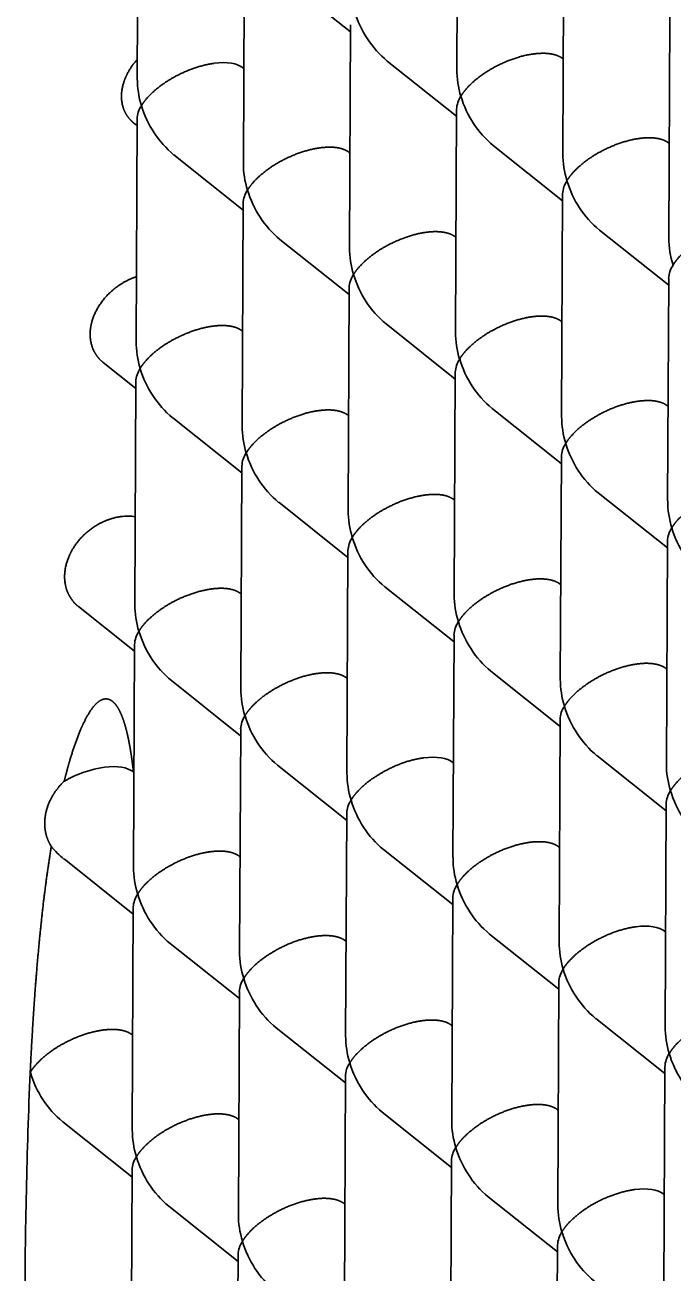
# Model space of a CAD drawing. Extents: x 23 to 587, y 4 to 413.
# Drawn here: x 412.97 to 415.88, y 151.61 to 157.22 of the extents above; entities that cross this region are included whole.
import ezdxf

# ---------------------------------------------------------------- set-up
doc = ezdxf.new("R2010")
doc.units = 0
doc.layers.get('0').update_dxf_attribs({"lineweight": 13})

# ---------------------------------------------------------------- blocks, each defined once
blk = doc.blocks.new('BLOCK6941')
at = {"color": 7, "lineweight": 35, "ltscale": 0.050027}
for p, q in [((-22.593, 29.968), (-22.602, 27.967)), ((-21.64, 29.209), (-21.649, 27.208)), ((-24.51, 29.124), (-24.52, 27.123)), ((-20.687, 28.45), (-20.696, 26.449)), ((-23.557, 28.365), (-23.567, 26.364)), ((-22.604, 27.606), (-22.614, 25.605)), ((-25.475, 27.521), (-25.484, 25.52)), ((-21.651, 26.846), (-21.661, 24.845)), ((-24.522, 26.762), (-24.531, 24.761)), ((-20.698, 26.087), (-20.708, 24.086)), ((-23.569, 26.002), (-23.578, 24.001)), ((-25.486, 25.158), (-25.496, 23.157)), ((-22.616, 25.243), (-22.625, 23.242)), ((-21.662, 24.484), (-21.672, 22.483)), ((-24.533, 24.399), (-24.543, 22.398)), ((-20.709, 23.724), (-20.719, 21.723)), ((-23.58, 23.64), (-23.59, 21.639)), ((-25.498, 22.796), (-25.507, 20.795)), ((-22.627, 22.88), (-22.637, 20.879)), ((-21.674, 22.121), (-21.683, 20.12)), ((-24.544, 22.036), (-24.554, 20.035)), ((-20.721, 21.362), (-20.73, 19.361)), ((-23.591, 21.277), (-23.601, 19.276)), ((-25.509, 20.433), (-25.519, 18.432)), ((-22.638, 20.518), (-22.648, 18.517)), ((-21.685, 19.758), (-21.695, 17.757)), ((-24.556, 19.674), (-24.565, 17.673)), ((-20.732, 18.999), (-20.742, 16.998)), ((-23.603, 18.914), (-23.612, 16.913)), ((-25.52, 18.07), (-25.53, 16.069)), ((-22.65, 18.155), (-22.659, 16.154)), ((-21.697, 17.396), (-21.706, 15.394)), ((-24.567, 17.311), (-24.577, 15.31))]:
    blk.add_line(p, q, dxfattribs=at)
at = {"color": 7, "lineweight": 35, "ltscale": 0.019884}
for p, q in [((-23.558, 28.304), (-24.18, 28.799)), ((-22.605, 27.544), (-23.227, 28.04)), ((-21.651, 26.785), (-22.274, 27.28)), ((-24.522, 26.7), (-25.144, 27.196)), ((-20.698, 26.025), (-21.32, 26.521)), ((-23.569, 25.941), (-24.191, 26.436)), ((-22.616, 25.181), (-23.238, 25.677)), ((-21.663, 24.422), (-22.285, 24.918)), ((-24.533, 24.337), (-25.155, 24.833)), ((-20.71, 23.663), (-21.332, 24.158)), ((-23.58, 23.578), (-24.202, 24.074)), ((-22.627, 22.819), (-23.249, 23.314)), ((-21.674, 22.059), (-22.296, 22.555)), ((-24.545, 21.975), (-25.167, 22.47)), ((-20.721, 21.3), (-21.343, 21.796)), ((-23.592, 21.215), (-24.214, 21.711)), ((-22.639, 20.456), (-23.261, 20.952)), ((-25.509, 20.371), (-26.131, 20.867)), ((-24.556, 19.612), (-25.178, 20.108)), ((-21.685, 19.697), (-22.308, 20.192)), ((-20.732, 18.937), (-21.354, 19.433)), ((-23.603, 18.853), (-24.225, 19.348)), ((-22.65, 18.093), (-23.272, 18.589)), ((-25.521, 18.009), (-26.143, 18.504)), ((-24.567, 17.249), (-25.19, 17.745)), ((-21.697, 17.334), (-22.319, 17.83))]:
    blk.add_line(p, q, dxfattribs=at)
at = {"color": 7, "lineweight": 35, "ltscale": 0.015099}
blk.add_line((-25.47, 28.487), (-25.473, 27.883), dxfattribs=at)
at = {"color": 7, "lineweight": 35, "ltscale": 0.00016101}
for p, q in [((-21.645, 28.059), (-21.65, 28.063)), ((-24.516, 27.974), (-24.521, 27.978)), ((-20.692, 27.299), (-20.697, 27.303)), ((-23.563, 27.215), (-23.568, 27.219)), ((-22.61, 26.455), (-22.615, 26.459)), ((-21.657, 25.696), (-21.662, 25.7)), ((-24.527, 25.611), (-24.532, 25.615)), ((-20.704, 24.936), (-20.709, 24.94)), ((-23.574, 24.852), (-23.579, 24.856)), ((-22.621, 24.092), (-22.626, 24.096)), ((-24.539, 23.248), (-24.544, 23.252)), ((-21.668, 23.333), (-21.673, 23.337)), ((-20.715, 22.574), (-20.72, 22.578)), ((-23.586, 22.489), (-23.591, 22.493)), ((-22.632, 21.73), (-22.637, 21.734)), ((-24.55, 20.886), (-24.555, 20.89)), ((-21.679, 20.97), (-21.684, 20.974)), ((-20.726, 20.211), (-20.731, 20.215)), ((-23.597, 20.126), (-23.602, 20.13)), ((-22.644, 19.367), (-22.649, 19.371)), ((-25.514, 19.282), (-25.519, 19.286)), ((-24.561, 18.523), (-24.566, 18.527)), ((-21.691, 18.608), (-21.696, 18.612)), ((-20.738, 17.848), (-20.743, 17.852)), ((-23.608, 17.764), (-23.613, 17.768))]:
    blk.add_line(p, q, dxfattribs=at)
at = {"color": 7, "lineweight": 35, "ltscale": 0.000927675}
blk.add_line((-25.475, 27.46), (-25.504, 27.483), dxfattribs=at)
at = {"color": 7, "lineweight": 35, "ltscale": 0.009347}
blk.add_line((-25.486, 25.097), (-25.779, 25.33), dxfattribs=at)
at = {"color": 7, "lineweight": 35, "ltscale": 0.016105}
blk.add_line((-25.498, 22.734), (-26.002, 23.136), dxfattribs=at)
at = {"color": 7, "lineweight": 35, "ltscale": 0.000159941}
blk.add_line((-25.503, 21.645), (-25.508, 21.649), dxfattribs=at)
at = {"color": 7, "lineweight": 35}
for centre, radius, start, end in [((-22.642, 28.741), 0.913, 196.3619, 230.1623), ((-21.765, 27.97), 0.837, 180.2046, 197.1191), ((-24.636, 27.886), 0.837, 180.1985, 197.1161), ((-22.366, 27.592), 0.239, 146.5034, 176.6622), ((-21.689, 27.981), 0.913, 196.3619, 230.1623), ((-25.237, 27.507), 0.239, 146.5034, 176.6622), ((-24.559, 27.897), 0.913, 196.3619, 230.1623), ((-20.812, 27.211), 0.837, 180.2046, 197.1191), ((-23.683, 27.126), 0.837, 180.1991, 197.116), ((-21.413, 26.833), 0.239, 146.5034, 176.6622), ((-20.736, 27.222), 0.913, 196.3619, 230.1623), ((-24.284, 26.748), 0.239, 146.5296, 176.692), ((-23.606, 27.137), 0.913, 196.3619, 230.1623), ((-19.859, 26.452), 0.837, 180.2046, 197.1191), ((-22.73, 26.367), 0.837, 180.2046, 197.1191), ((-20.46, 26.073), 0.239, 146.5034, 176.6622), ((-23.331, 25.989), 0.239, 146.5296, 176.692), ((-22.653, 26.378), 0.913, 196.3619, 230.1623), ((-21.777, 25.608), 0.837, 180.2046, 197.1191), ((-24.647, 25.523), 0.837, 180.2046, 197.1191), ((-22.377, 25.229), 0.239, 146.5296, 176.692), ((-21.7, 25.619), 0.913, 196.3619, 230.1623), ((-25.248, 25.144), 0.239, 146.5034, 176.6622), ((-24.571, 25.534), 0.913, 196.3619, 230.1623), ((-20.823, 24.848), 0.837, 180.2046, 197.1191), ((-23.694, 24.764), 0.837, 180.2046, 197.1191), ((-21.424, 24.47), 0.239, 146.5296, 176.692), ((-20.747, 24.859), 0.913, 196.3619, 230.1623), ((-24.295, 24.385), 0.239, 146.5034, 176.6622), ((-23.618, 24.774), 0.913, 196.3594, 230.1725), ((-19.87, 24.089), 0.837, 180.2046, 197.1191), ((-25.558, 23.491), 0.458, 81.6013, 97.7219), ((-22.741, 24.004), 0.837, 180.2046, 197.1191), ((-20.471, 23.711), 0.239, 146.5296, 176.692), ((-19.794, 24.1), 0.913, 196.3619, 230.1623), ((-23.342, 23.626), 0.239, 146.5034, 176.6622), ((-22.665, 24.015), 0.913, 196.3619, 230.1623), ((-21.788, 23.245), 0.837, 180.2046, 197.1191), ((-24.659, 23.16), 0.837, 180.2046, 197.1191), ((-25.259, 22.782), 0.239, 146.5034, 176.6622), ((-24.582, 23.171), 0.913, 196.3619, 230.1623), ((-22.389, 22.866), 0.239, 146.5034, 176.6622), ((-21.711, 23.256), 0.913, 196.3619, 230.1623), ((-20.835, 22.486), 0.837, 180.2046, 197.1191), ((-23.706, 22.401), 0.837, 180.1991, 197.116), ((-21.436, 22.107), 0.239, 146.5034, 176.6622), ((-20.758, 22.496), 0.913, 196.3619, 230.1623), ((-24.306, 22.022), 0.239, 146.5034, 176.6622), ((-23.629, 22.412), 0.913, 196.3619, 230.1623), ((-25.608, 20.645), 1.059, 98.6779, 119.4315), ((-19.882, 21.726), 0.837, 180.2046, 197.1191), ((-22.752, 21.642), 0.837, 180.2046, 197.1191), ((-20.483, 21.348), 0.239, 146.5296, 176.692), ((-19.805, 21.737), 0.913, 196.3619, 230.1623), ((-23.353, 21.263), 0.239, 146.5296, 176.692), ((-22.676, 21.652), 0.913, 196.3619, 230.1623), ((-25.631, 21.49), 0.8, 219.679, 231.2337), ((-21.799, 20.882), 0.837, 180.2046, 197.1191), ((-24.67, 20.798), 0.837, 180.2046, 197.1191), ((-25.271, 20.419), 0.239, 146.5034, 176.6622), ((-24.593, 20.808), 0.913, 196.3619, 230.1623), ((-22.4, 20.504), 0.239, 146.5034, 176.6622), ((-21.723, 20.893), 0.913, 196.3619, 230.1623), ((-20.846, 20.123), 0.837, 180.1991, 197.116), ((-23.717, 20.038), 0.837, 180.2046, 197.1191), ((-21.447, 19.744), 0.239, 146.5296, 176.692), ((-20.77, 20.134), 0.913, 196.3619, 230.1623), ((-24.318, 19.66), 0.239, 146.5034, 176.6622), ((-23.64, 20.049), 0.913, 196.3619, 230.1623), ((-19.893, 19.364), 0.837, 180.2046, 197.1191), ((-22.764, 19.279), 0.837, 180.1991, 197.116), ((-20.494, 18.985), 0.239, 146.5034, 176.6622), ((-19.817, 19.374), 0.913, 196.3619, 230.1623), ((-23.365, 18.9), 0.239, 146.5034, 176.6622), ((-22.687, 19.29), 0.913, 196.3619, 230.1623), ((27.026, 16.705), 53.509, 177.5973, 179.8851), ((-25.558, 19.205), 0.913, 196.3619, 230.1623), ((-21.811, 18.52), 0.837, 180.2046, 197.1191), ((-24.681, 18.435), 0.837, 180.2046, 197.1191), ((-25.282, 18.056), 0.239, 146.5034, 176.6622), ((-24.605, 18.446), 0.913, 196.3594, 230.1725), ((-22.412, 18.141), 0.239, 146.5034, 176.6622), ((-21.735, 18.53), 0.913, 196.3594, 230.1725), ((-20.858, 17.76), 0.837, 180.2046, 197.1191), ((-23.728, 17.676), 0.837, 180.2046, 197.1191), ((-21.458, 17.382), 0.239, 146.5034, 176.6622), ((-20.781, 17.771), 0.913, 196.3619, 230.1623), ((-24.329, 17.297), 0.239, 146.5034, 176.6622), ((-23.652, 17.686), 0.913, 196.3619, 230.1623)]:
    blk.add_arc(centre, radius, start, end, dxfattribs=at)
for centre, major_axis, ratio, start_param, end_param in [((-24.974, 27.7), (0.489, 0.234), 0.464922, 0.221717, 0.956598), ((-23.09, 21.455), (0.489, 0.234), 0.464922, 0.221717, 0.956598), ((-25.961, 21.371), (0.489, 0.234), 0.464929, 0.219175, 0.956621), ((-21.184, 19.937), (0.489, 0.234), 0.464922, 0.221717, 0.956598), ((-7.396, -0.965), (-6.501, 49.828), 0.361678, 1.112886, 1.113009), ((-21.196, 17.574), (0.489, 0.234), 0.464922, 0.221717, 0.956598)]:
    blk.add_ellipse(centre, major_axis=major_axis, ratio=ratio, start_param=start_param, end_param=end_param, dxfattribs=at)
for points, knots in [([(-25.473, 28.055), (-25.523, 28), (-25.564, 27.939), (-25.594, 27.873), (-25.625, 27.756), (-25.612, 27.644), (-25.597, 27.598), (-25.569, 27.547), (-25.529, 27.505), (-25.521, 27.497), (-25.513, 27.49), (-25.504, 27.483)], [0, 0, 0, 0, 0, 0, 0.657911, 0.657911, 0.657911, 1.162537, 1.162537, 1.162537, 1.280217, 1.280217, 1.280217, 1.280217, 1.280217, 1.280217]), ([(-22.566, 27.724), (-22.55, 27.75), (-22.53, 27.777), (-22.507, 27.804), (-22.424, 27.887), (-22.31, 27.966), (-22.217, 28.018), (-22.093, 28.068), (-21.968, 28.096), (-21.949, 28.099), (-21.929, 28.102), (-21.91, 28.105)], [0, 0, 0, 0, 0, 0, 0.437223, 0.437223, 0.437223, 1.382095, 1.382095, 1.382095, 1.555484, 1.555484, 1.555484, 1.555484, 1.555484, 1.555484]), ([(-21.65, 28.063), (-21.674, 28.081), (-21.705, 28.096), (-21.743, 28.107), (-21.802, 28.113), (-21.867, 28.109), (-21.881, 28.108), (-21.896, 28.107), (-21.91, 28.105)], [0, 0, 0, 0, 0, 0, 0.4890695, 0.4890695, 0.4890695, 0.6239272, 0.6239272, 0.6239272, 0.6239272, 0.6239272, 0.6239272]), ([(-25.436, 27.639), (-25.42, 27.665), (-25.401, 27.692), (-25.377, 27.719), (-25.294, 27.802), (-25.18, 27.882), (-25.087, 27.933), (-24.964, 27.983), (-24.839, 28.011), (-24.819, 28.015), (-24.8, 28.018), (-24.781, 28.02)], [0, 0, 0, 0, 0, 0, 0.437223, 0.437223, 0.437223, 1.382095, 1.382095, 1.382095, 1.555484, 1.555484, 1.555484, 1.555484, 1.555484, 1.555484]), ([(-21.613, 26.965), (-21.597, 26.991), (-21.577, 27.018), (-21.554, 27.044), (-21.471, 27.128), (-21.357, 27.207), (-21.263, 27.258), (-21.14, 27.308), (-21.015, 27.336), (-20.996, 27.34), (-20.976, 27.343), (-20.957, 27.345)], [0, 0, 0, 0, 0, 0, 0.437223, 0.437223, 0.437223, 1.382095, 1.382095, 1.382095, 1.555484, 1.555484, 1.555484, 1.555484, 1.555484, 1.555484]), ([(-20.697, 27.303), (-20.721, 27.322), (-20.752, 27.337), (-20.79, 27.347), (-20.849, 27.353), (-20.914, 27.35), (-20.928, 27.349), (-20.943, 27.347), (-20.957, 27.345)], [0, 0, 0, 0, 0, 0, 0.4890695, 0.4890695, 0.4890695, 0.6239272, 0.6239272, 0.6239272, 0.6239272, 0.6239272, 0.6239272]), ([(-24.483, 26.88), (-24.467, 26.906), (-24.448, 26.933), (-24.424, 26.96), (-24.341, 27.043), (-24.227, 27.122), (-24.134, 27.174), (-24.01, 27.224), (-23.885, 27.252), (-23.866, 27.255), (-23.847, 27.258), (-23.828, 27.261)], [0, 0, 0, 0, 0, 0, 0.437223, 0.437223, 0.437223, 1.382095, 1.382095, 1.382095, 1.555484, 1.555484, 1.555484, 1.555484, 1.555484, 1.555484]), ([(-23.568, 27.219), (-23.591, 27.237), (-23.622, 27.252), (-23.661, 27.263), (-23.719, 27.269), (-23.784, 27.265), (-23.799, 27.264), (-23.813, 27.263), (-23.828, 27.261)], [0, 0, 0, 0, 0, 0, 0.4890695, 0.4890695, 0.4890695, 0.6239272, 0.6239272, 0.6239272, 0.6239272, 0.6239272, 0.6239272]), ([(-23.53, 26.121), (-23.514, 26.147), (-23.495, 26.174), (-23.471, 26.2), (-23.388, 26.284), (-23.274, 26.363), (-23.181, 26.414), (-23.057, 26.464), (-22.932, 26.492), (-22.913, 26.496), (-22.894, 26.499), (-22.875, 26.501)], [0, 0, 0, 0, 0, 0, 0.437223, 0.437223, 0.437223, 1.382095, 1.382095, 1.382095, 1.555484, 1.555484, 1.555484, 1.555484, 1.555484, 1.555484]), ([(-22.615, 26.459), (-22.638, 26.478), (-22.669, 26.493), (-22.708, 26.503), (-22.766, 26.509), (-22.831, 26.506), (-22.846, 26.505), (-22.86, 26.503), (-22.875, 26.501)], [0, 0, 0, 0, 0, 0, 0.4890695, 0.4890695, 0.4890695, 0.6239272, 0.6239272, 0.6239272, 0.6239272, 0.6239272, 0.6239272]), ([(-20.659, 26.205), (-20.644, 26.231), (-20.624, 26.258), (-20.601, 26.285), (-20.518, 26.368), (-20.404, 26.447), (-20.31, 26.499), (-20.187, 26.549), (-20.062, 26.577), (-20.042, 26.581), (-20.023, 26.584), (-20.004, 26.586)], [0, 0, 0, 0, 0, 0, 0.437223, 0.437223, 0.437223, 1.382095, 1.382095, 1.382095, 1.555484, 1.555484, 1.555484, 1.555484, 1.555484, 1.555484]), ([(-25.482, 26.101), (-25.565, 26.074), (-25.645, 26.03), (-25.717, 25.973), (-25.82, 25.857), (-25.879, 25.723), (-25.895, 25.664), (-25.905, 25.551), (-25.876, 25.447), (-25.852, 25.401), (-25.819, 25.362), (-25.779, 25.33)], [0, 0, 0, 0, 0, 0, 0.772822, 0.772822, 0.772822, 1.337177, 1.337177, 1.337177, 1.868332, 1.868332, 1.868332, 1.868332, 1.868332, 1.868332]), ([(-22.577, 25.361), (-22.561, 25.387), (-22.542, 25.414), (-22.518, 25.441), (-22.435, 25.524), (-22.321, 25.603), (-22.228, 25.655), (-22.104, 25.705), (-21.979, 25.733), (-21.96, 25.737), (-21.941, 25.74), (-21.922, 25.742)], [0, 0, 0, 0, 0, 0, 0.437223, 0.437223, 0.437223, 1.382095, 1.382095, 1.382095, 1.555484, 1.555484, 1.555484, 1.555484, 1.555484, 1.555484]), ([(-21.662, 25.7), (-21.685, 25.718), (-21.716, 25.734), (-21.755, 25.744), (-21.813, 25.75), (-21.878, 25.747), (-21.893, 25.746), (-21.907, 25.744), (-21.922, 25.742)], [0, 0, 0, 0, 0, 0, 0.4890695, 0.4890695, 0.4890695, 0.6239272, 0.6239272, 0.6239272, 0.6239272, 0.6239272, 0.6239272]), ([(-25.448, 25.277), (-25.432, 25.303), (-25.412, 25.33), (-25.389, 25.356), (-25.306, 25.44), (-25.192, 25.519), (-25.098, 25.57), (-24.975, 25.62), (-24.85, 25.648), (-24.831, 25.652), (-24.811, 25.655), (-24.792, 25.657)], [0, 0, 0, 0, 0, 0, 0.437223, 0.437223, 0.437223, 1.382095, 1.382095, 1.382095, 1.555484, 1.555484, 1.555484, 1.555484, 1.555484, 1.555484]), ([(-24.532, 25.615), (-24.556, 25.634), (-24.587, 25.649), (-24.625, 25.659), (-24.684, 25.665), (-24.749, 25.662), (-24.763, 25.661), (-24.778, 25.659), (-24.792, 25.657)], [0, 0, 0, 0, 0, 0, 0.4890695, 0.4890695, 0.4890695, 0.6239272, 0.6239272, 0.6239272, 0.6239272, 0.6239272, 0.6239272]), ([(-21.624, 24.602), (-21.608, 24.628), (-21.589, 24.655), (-21.565, 24.682), (-21.482, 24.765), (-21.368, 24.844), (-21.275, 24.896), (-21.151, 24.946), (-21.026, 24.973), (-21.007, 24.977), (-20.988, 24.98), (-20.969, 24.983)], [0, 0, 0, 0, 0, 0, 0.437223, 0.437223, 0.437223, 1.382095, 1.382095, 1.382095, 1.555484, 1.555484, 1.555484, 1.555484, 1.555484, 1.555484]), ([(-20.709, 24.94), (-20.732, 24.959), (-20.763, 24.974), (-20.801, 24.985), (-20.86, 24.991), (-20.925, 24.987), (-20.939, 24.986), (-20.954, 24.985), (-20.969, 24.983)], [0, 0, 0, 0, 0, 0, 0.4890695, 0.4890695, 0.4890695, 0.6239272, 0.6239272, 0.6239272, 0.6239272, 0.6239272, 0.6239272]), ([(-24.494, 24.517), (-24.479, 24.543), (-24.459, 24.57), (-24.436, 24.597), (-24.353, 24.68), (-24.239, 24.759), (-24.145, 24.811), (-24.022, 24.861), (-23.897, 24.889), (-23.877, 24.893), (-23.858, 24.896), (-23.839, 24.898)], [0, 0, 0, 0, 0, 0, 0.437223, 0.437223, 0.437223, 1.382095, 1.382095, 1.382095, 1.555484, 1.555484, 1.555484, 1.555484, 1.555484, 1.555484]), ([(-23.579, 24.856), (-23.603, 24.874), (-23.634, 24.89), (-23.672, 24.9), (-23.73, 24.906), (-23.796, 24.903), (-23.81, 24.902), (-23.825, 24.9), (-23.839, 24.898)], [0, 0, 0, 0, 0, 0, 0.4890695, 0.4890695, 0.4890695, 0.6239272, 0.6239272, 0.6239272, 0.6239272, 0.6239272, 0.6239272]), ([(-23.541, 23.758), (-23.526, 23.784), (-23.506, 23.811), (-23.483, 23.838), (-23.4, 23.921), (-23.286, 24), (-23.192, 24.052), (-23.069, 24.102), (-22.944, 24.129), (-22.924, 24.133), (-22.905, 24.136), (-22.886, 24.139)], [0, 0, 0, 0, 0, 0, 0.437223, 0.437223, 0.437223, 1.382095, 1.382095, 1.382095, 1.555484, 1.555484, 1.555484, 1.555484, 1.555484, 1.555484]), ([(-22.626, 24.096), (-22.65, 24.115), (-22.68, 24.13), (-22.719, 24.141), (-22.777, 24.147), (-22.843, 24.143), (-22.857, 24.142), (-22.872, 24.141), (-22.886, 24.139)], [0, 0, 0, 0, 0, 0, 0.4890695, 0.4890695, 0.4890695, 0.6239272, 0.6239272, 0.6239272, 0.6239272, 0.6239272, 0.6239272]), ([(-20.671, 23.842), (-20.655, 23.869), (-20.636, 23.896), (-20.612, 23.922), (-20.529, 24.006), (-20.415, 24.085), (-20.322, 24.136), (-20.198, 24.186), (-20.073, 24.214), (-20.054, 24.218), (-20.035, 24.221), (-20.016, 24.223)], [0, 0, 0, 0, 0, 0, 0.437223, 0.437223, 0.437223, 1.382095, 1.382095, 1.382095, 1.555484, 1.555484, 1.555484, 1.555484, 1.555484, 1.555484]), ([(-25.62, 23.945), (-25.689, 23.936), (-25.758, 23.915), (-25.824, 23.883), (-25.946, 23.8), (-26.039, 23.688), (-26.076, 23.626), (-26.128, 23.498), (-26.132, 23.367), (-26.121, 23.305), (-26.091, 23.232), (-26.041, 23.172), (-26.029, 23.159), (-26.016, 23.147), (-26.002, 23.136)], [0, 0, 0, 0, 0, 0, 0.629064, 0.629064, 0.629064, 1.259513, 1.259513, 1.259513, 1.867139, 1.867139, 1.867139, 2.050083, 2.050083, 2.050083, 2.050083, 2.050083, 2.050083]), ([(-22.588, 22.998), (-22.573, 23.025), (-22.553, 23.052), (-22.53, 23.078), (-22.447, 23.162), (-22.332, 23.241), (-22.239, 23.292), (-22.116, 23.342), (-21.991, 23.37), (-21.971, 23.374), (-21.952, 23.377), (-21.933, 23.379)], [0, 0, 0, 0, 0, 0, 0.437223, 0.437223, 0.437223, 1.382095, 1.382095, 1.382095, 1.555484, 1.555484, 1.555484, 1.555484, 1.555484, 1.555484]), ([(-21.673, 23.337), (-21.696, 23.356), (-21.727, 23.371), (-21.766, 23.381), (-21.824, 23.387), (-21.89, 23.384), (-21.904, 23.383), (-21.918, 23.381), (-21.933, 23.379)], [0, 0, 0, 0, 0, 0, 0.4890695, 0.4890695, 0.4890695, 0.6239272, 0.6239272, 0.6239272, 0.6239272, 0.6239272, 0.6239272]), ([(-25.459, 22.914), (-25.443, 22.94), (-25.424, 22.967), (-25.4, 22.994), (-25.317, 23.077), (-25.203, 23.156), (-25.11, 23.208), (-24.986, 23.258), (-24.861, 23.285), (-24.842, 23.289), (-24.823, 23.292), (-24.804, 23.295)], [0, 0, 0, 0, 0, 0, 0.437223, 0.437223, 0.437223, 1.382095, 1.382095, 1.382095, 1.555484, 1.555484, 1.555484, 1.555484, 1.555484, 1.555484]), ([(-24.544, 23.252), (-24.567, 23.271), (-24.598, 23.286), (-24.636, 23.297), (-24.695, 23.303), (-24.76, 23.299), (-24.774, 23.298), (-24.789, 23.297), (-24.804, 23.295)], [0, 0, 0, 0, 0, 0, 0.4890695, 0.4890695, 0.4890695, 0.6239272, 0.6239272, 0.6239272, 0.6239272, 0.6239272, 0.6239272]), ([(-21.635, 22.239), (-21.619, 22.265), (-21.6, 22.292), (-21.576, 22.319), (-21.493, 22.402), (-21.379, 22.481), (-21.286, 22.533), (-21.163, 22.583), (-21.038, 22.611), (-21.018, 22.614), (-20.999, 22.618), (-20.98, 22.62)], [0, 0, 0, 0, 0, 0, 0.437223, 0.437223, 0.437223, 1.382095, 1.382095, 1.382095, 1.555484, 1.555484, 1.555484, 1.555484, 1.555484, 1.555484]), ([(-20.72, 22.578), (-20.743, 22.596), (-20.774, 22.611), (-20.813, 22.622), (-20.871, 22.628), (-20.936, 22.625), (-20.951, 22.623), (-20.965, 22.622), (-20.98, 22.62)], [0, 0, 0, 0, 0, 0, 0.4890695, 0.4890695, 0.4890695, 0.6239272, 0.6239272, 0.6239272, 0.6239272, 0.6239272, 0.6239272]), ([(-24.506, 22.154), (-24.49, 22.181), (-24.471, 22.208), (-24.447, 22.234), (-24.364, 22.318), (-24.25, 22.397), (-24.157, 22.448), (-24.033, 22.498), (-23.908, 22.526), (-23.889, 22.53), (-23.87, 22.533), (-23.851, 22.535)], [0, 0, 0, 0, 0, 0, 0.437223, 0.437223, 0.437223, 1.382095, 1.382095, 1.382095, 1.555484, 1.555484, 1.555484, 1.555484, 1.555484, 1.555484]), ([(-23.591, 22.493), (-23.614, 22.512), (-23.645, 22.527), (-23.683, 22.537), (-23.742, 22.543), (-23.807, 22.54), (-23.821, 22.539), (-23.836, 22.537), (-23.851, 22.535)], [0, 0, 0, 0, 0, 0, 0.4890695, 0.4890695, 0.4890695, 0.6239272, 0.6239272, 0.6239272, 0.6239272, 0.6239272, 0.6239272]), ([(-25.508, 21.649), (-25.514, 21.71), (-25.522, 21.77), (-25.531, 21.831), (-25.546, 21.92), (-25.567, 22.009), (-25.574, 22.038), (-25.59, 22.095), (-25.61, 22.15), (-25.621, 22.177), (-25.639, 22.215), (-25.663, 22.25), (-25.671, 22.26), (-25.688, 22.278), (-25.708, 22.293), (-25.718, 22.299), (-25.744, 22.308), (-25.772, 22.306), (-25.789, 22.301), (-25.824, 22.282), (-25.854, 22.253), (-25.869, 22.234), (-25.926, 22.157), (-25.966, 22.071), (-25.992, 22.012), (-26.04, 21.885), (-26.079, 21.757), (-26.097, 21.694), (-26.113, 21.631), (-26.129, 21.568)], [0, 0, 0, 0, 0, 0, 0.591879, 0.591879, 0.591879, 0.886785, 0.886785, 0.886785, 1.181532, 1.181532, 1.181532, 1.311757, 1.311757, 1.311757, 1.427748, 1.427748, 1.427748, 1.56732, 1.56732, 1.56732, 1.777527, 1.777527, 1.777527, 2.402659, 2.402659, 2.402659, 3.002656, 3.002656, 3.002656, 3.002656, 3.002656, 3.002656]), ([(-23.553, 21.395), (-23.537, 21.421), (-23.518, 21.448), (-23.494, 21.475), (-23.411, 21.558), (-23.297, 21.637), (-23.204, 21.689), (-23.08, 21.739), (-22.955, 21.767), (-22.936, 21.77), (-22.917, 21.774), (-22.898, 21.776)], [0, 0, 0, 0, 0, 0, 0.437223, 0.437223, 0.437223, 1.382095, 1.382095, 1.382095, 1.555484, 1.555484, 1.555484, 1.555484, 1.555484, 1.555484]), ([(-20.682, 21.48), (-20.666, 21.506), (-20.647, 21.533), (-20.623, 21.56), (-20.54, 21.643), (-20.426, 21.722), (-20.333, 21.774), (-20.209, 21.824), (-20.084, 21.851), (-20.065, 21.855), (-20.046, 21.858), (-20.027, 21.861)], [0, 0, 0, 0, 0, 0, 0.437223, 0.437223, 0.437223, 1.382095, 1.382095, 1.382095, 1.555484, 1.555484, 1.555484, 1.555484, 1.555484, 1.555484]), ([(-26.129, 21.568), (-26.18, 21.519), (-26.224, 21.463), (-26.259, 21.402), (-26.303, 21.287), (-26.309, 21.17), (-26.305, 21.12), (-26.289, 21.062), (-26.263, 21.009), (-26.258, 20.999), (-26.252, 20.989), (-26.246, 20.98)], [0, 0, 0, 0, 0, 0, 0.61201, 0.61201, 0.61201, 1.087078, 1.087078, 1.087078, 1.198051, 1.198051, 1.198051, 1.198051, 1.198051, 1.198051]), ([(-22.6, 20.636), (-22.584, 20.662), (-22.564, 20.689), (-22.541, 20.716), (-22.458, 20.799), (-22.344, 20.878), (-22.251, 20.93), (-22.127, 20.98), (-22.002, 21.007), (-21.983, 21.011), (-21.963, 21.014), (-21.945, 21.017)], [0, 0, 0, 0, 0, 0, 0.437223, 0.437223, 0.437223, 1.382095, 1.382095, 1.382095, 1.555484, 1.555484, 1.555484, 1.555484, 1.555484, 1.555484]), ([(-21.684, 20.974), (-21.708, 20.993), (-21.739, 21.008), (-21.777, 21.019), (-21.836, 21.024), (-21.901, 21.021), (-21.915, 21.02), (-21.93, 21.019), (-21.945, 21.017)], [0, 0, 0, 0, 0, 0, 0.4890695, 0.4890695, 0.4890695, 0.6239272, 0.6239272, 0.6239272, 0.6239272, 0.6239272, 0.6239272]), ([(-26.246, 20.98), (-26.272, 20.819), (-26.295, 20.658), (-26.315, 20.498), (-26.355, 20.134), (-26.386, 19.768), (-26.401, 19.565), (-26.416, 19.321), (-26.429, 19.076), (-26.431, 19.035), (-26.433, 18.994), (-26.435, 18.954)], [0, 0, 0, 0, 0, 0, 1.507062, 1.507062, 1.507062, 3.392761, 3.392761, 3.392761, 3.770153, 3.770153, 3.770153, 3.770153, 3.770153, 3.770153]), ([(-25.47, 20.551), (-25.454, 20.577), (-25.435, 20.604), (-25.411, 20.631), (-25.328, 20.714), (-25.214, 20.793), (-25.121, 20.845), (-24.998, 20.895), (-24.873, 20.923), (-24.853, 20.926), (-24.834, 20.93), (-24.815, 20.932)], [0, 0, 0, 0, 0, 0, 0.437223, 0.437223, 0.437223, 1.382095, 1.382095, 1.382095, 1.555484, 1.555484, 1.555484, 1.555484, 1.555484, 1.555484]), ([(-24.555, 20.89), (-24.578, 20.908), (-24.609, 20.923), (-24.648, 20.934), (-24.706, 20.94), (-24.771, 20.937), (-24.786, 20.935), (-24.8, 20.934), (-24.815, 20.932)], [0, 0, 0, 0, 0, 0, 0.4890695, 0.4890695, 0.4890695, 0.6239272, 0.6239272, 0.6239272, 0.6239272, 0.6239272, 0.6239272]), ([(-21.647, 19.876), (-21.631, 19.903), (-21.611, 19.93), (-21.588, 19.956), (-21.505, 20.039), (-21.391, 20.119), (-21.298, 20.17), (-21.174, 20.22), (-21.049, 20.248), (-21.03, 20.252), (-21.01, 20.255), (-20.991, 20.257)], [0, 0, 0, 0, 0, 0, 0.437223, 0.437223, 0.437223, 1.382095, 1.382095, 1.382095, 1.555484, 1.555484, 1.555484, 1.555484, 1.555484, 1.555484]), ([(-24.517, 19.792), (-24.501, 19.818), (-24.482, 19.845), (-24.458, 19.872), (-24.375, 19.955), (-24.261, 20.034), (-24.168, 20.086), (-24.044, 20.136), (-23.92, 20.163), (-23.9, 20.167), (-23.881, 20.17), (-23.862, 20.173)], [0, 0, 0, 0, 0, 0, 0.437223, 0.437223, 0.437223, 1.382095, 1.382095, 1.382095, 1.555484, 1.555484, 1.555484, 1.555484, 1.555484, 1.555484]), ([(-23.602, 20.13), (-23.625, 20.149), (-23.656, 20.164), (-23.695, 20.175), (-23.753, 20.18), (-23.818, 20.177), (-23.833, 20.176), (-23.847, 20.175), (-23.862, 20.173)], [0, 0, 0, 0, 0, 0, 0.4890695, 0.4890695, 0.4890695, 0.6239272, 0.6239272, 0.6239272, 0.6239272, 0.6239272, 0.6239272]), ([(-23.564, 19.032), (-23.548, 19.059), (-23.529, 19.086), (-23.505, 19.112), (-23.422, 19.195), (-23.308, 19.275), (-23.215, 19.326), (-23.091, 19.376), (-22.966, 19.404), (-22.947, 19.408), (-22.928, 19.411), (-22.909, 19.413)], [0, 0, 0, 0, 0, 0, 0.437223, 0.437223, 0.437223, 1.382095, 1.382095, 1.382095, 1.555484, 1.555484, 1.555484, 1.555484, 1.555484, 1.555484]), ([(-22.649, 19.371), (-22.672, 19.39), (-22.703, 19.405), (-22.742, 19.415), (-22.8, 19.421), (-22.865, 19.418), (-22.88, 19.417), (-22.894, 19.415), (-22.909, 19.413)], [0, 0, 0, 0, 0, 0, 0.4890695, 0.4890695, 0.4890695, 0.6239272, 0.6239272, 0.6239272, 0.6239272, 0.6239272, 0.6239272]), ([(-20.693, 19.117), (-20.678, 19.143), (-20.658, 19.17), (-20.635, 19.197), (-20.552, 19.28), (-20.438, 19.359), (-20.344, 19.411), (-20.221, 19.461), (-20.096, 19.489), (-20.076, 19.492), (-20.057, 19.495), (-20.038, 19.498)], [0, 0, 0, 0, 0, 0, 0.437223, 0.437223, 0.437223, 1.382095, 1.382095, 1.382095, 1.555484, 1.555484, 1.555484, 1.555484, 1.555484, 1.555484]), ([(-26.435, 18.948), (-26.419, 18.974), (-26.4, 19.001), (-26.376, 19.028), (-26.293, 19.111), (-26.179, 19.19), (-26.086, 19.242), (-25.962, 19.292), (-25.837, 19.319), (-25.818, 19.323), (-25.798, 19.326), (-25.78, 19.329)], [0, 0, 0, 0, 0, 0, 0.437223, 0.437223, 0.437223, 1.382095, 1.382095, 1.382095, 1.555484, 1.555484, 1.555484, 1.555484, 1.555484, 1.555484]), ([(-25.519, 19.286), (-25.543, 19.305), (-25.574, 19.32), (-25.612, 19.331), (-25.671, 19.336), (-25.736, 19.333), (-25.75, 19.332), (-25.765, 19.331), (-25.78, 19.329)], [0, 0, 0, 0, 0, 0, 0.4890695, 0.4890695, 0.4890695, 0.6239272, 0.6239272, 0.6239272, 0.6239272, 0.6239272, 0.6239272]), ([(-22.611, 18.273), (-22.595, 18.299), (-22.576, 18.326), (-22.552, 18.353), (-22.469, 18.436), (-22.355, 18.515), (-22.262, 18.567), (-22.138, 18.617), (-22.013, 18.645), (-21.994, 18.648), (-21.975, 18.651), (-21.956, 18.654)], [0, 0, 0, 0, 0, 0, 0.437223, 0.437223, 0.437223, 1.382095, 1.382095, 1.382095, 1.555484, 1.555484, 1.555484, 1.555484, 1.555484, 1.555484]), ([(-21.696, 18.612), (-21.719, 18.63), (-21.75, 18.645), (-21.789, 18.656), (-21.847, 18.662), (-21.912, 18.659), (-21.927, 18.657), (-21.941, 18.656), (-21.956, 18.654)], [0, 0, 0, 0, 0, 0, 0.4890695, 0.4890695, 0.4890695, 0.6239272, 0.6239272, 0.6239272, 0.6239272, 0.6239272, 0.6239272]), ([(-25.482, 18.188), (-25.466, 18.215), (-25.446, 18.242), (-25.423, 18.268), (-25.34, 18.351), (-25.226, 18.431), (-25.133, 18.482), (-25.009, 18.532), (-24.884, 18.56), (-24.865, 18.564), (-24.845, 18.567), (-24.826, 18.569)], [0, 0, 0, 0, 0, 0, 0.437223, 0.437223, 0.437223, 1.382095, 1.382095, 1.382095, 1.555484, 1.555484, 1.555484, 1.555484, 1.555484, 1.555484]), ([(-24.566, 18.527), (-24.59, 18.546), (-24.621, 18.561), (-24.659, 18.571), (-24.718, 18.577), (-24.783, 18.574), (-24.797, 18.573), (-24.812, 18.571), (-24.826, 18.569)], [0, 0, 0, 0, 0, 0, 0.4890695, 0.4890695, 0.4890695, 0.6239272, 0.6239272, 0.6239272, 0.6239272, 0.6239272, 0.6239272]), ([(-21.658, 17.514), (-21.642, 17.54), (-21.623, 17.567), (-21.599, 17.593), (-21.516, 17.677), (-21.402, 17.756), (-21.309, 17.808), (-21.185, 17.857), (-21.06, 17.885), (-21.041, 17.889), (-21.022, 17.892), (-21.003, 17.895)], [0, 0, 0, 0, 0, 0, 0.437223, 0.437223, 0.437223, 1.382095, 1.382095, 1.382095, 1.555484, 1.555484, 1.555484, 1.555484, 1.555484, 1.555484]), ([(-24.529, 17.429), (-24.513, 17.455), (-24.493, 17.482), (-24.47, 17.509), (-24.387, 17.592), (-24.273, 17.671), (-24.179, 17.723), (-24.056, 17.773), (-23.931, 17.801), (-23.912, 17.804), (-23.892, 17.807), (-23.873, 17.81)], [0, 0, 0, 0, 0, 0, 0.437223, 0.437223, 0.437223, 1.382095, 1.382095, 1.382095, 1.555484, 1.555484, 1.555484, 1.555484, 1.555484, 1.555484]), ([(-23.613, 17.768), (-23.637, 17.786), (-23.668, 17.801), (-23.706, 17.812), (-23.765, 17.818), (-23.83, 17.815), (-23.844, 17.813), (-23.859, 17.812), (-23.873, 17.81)], [0, 0, 0, 0, 0, 0, 0.4890695, 0.4890695, 0.4890695, 0.6239272, 0.6239272, 0.6239272, 0.6239272, 0.6239272, 0.6239272])]:
    blk.add_open_spline(points, degree=5, knots=knots, dxfattribs=at)

msp = doc.modelspace()

# ---------------------------------------------------------------- block references
at = {"lineweight": 0, "xscale": 0.5, "yscale": 0.5, "zscale": 0.5}
msp.add_blockref('BLOCK6941', (426.2143, 143.0406), dxfattribs=at)

doc.saveas('drawing.dxf')
